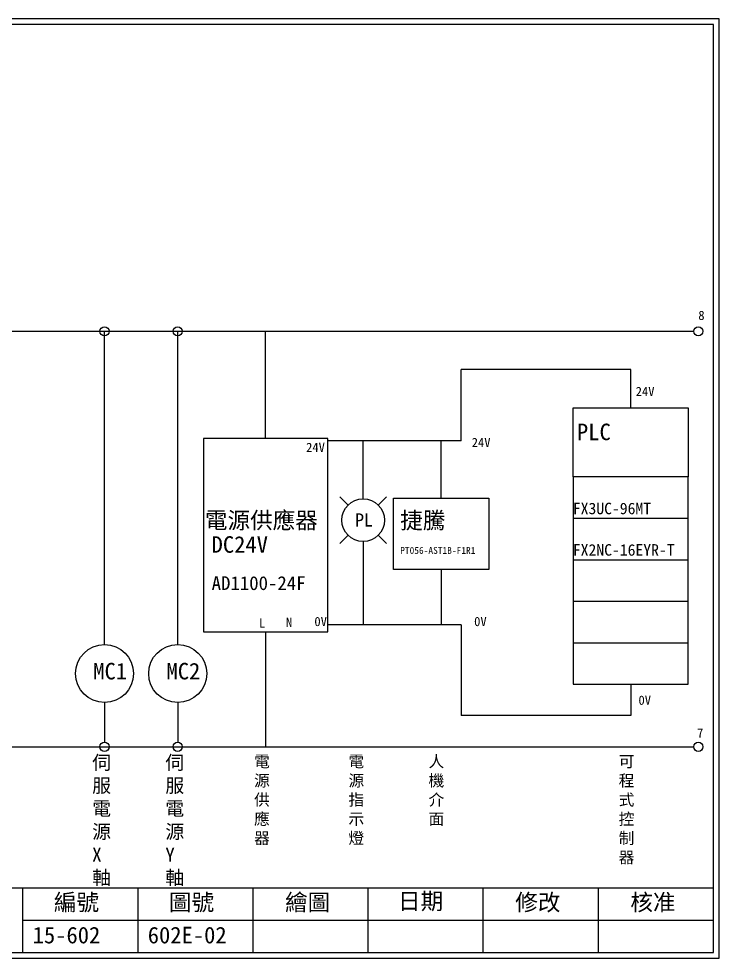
# Model space of a CAD drawing. Extents: x 10 to 297, y 3 to 207.
# Drawn here: x 144.8 to 297, y 3 to 207 of the extents above; entities that cross this region are included whole.
import ezdxf
from ezdxf.enums import TextEntityAlignment as Align

# ---------------------------------------------------------------- set-up
doc = ezdxf.new("R2010")
doc.units = 0
doc.layers.get('0').update_dxf_attribs({"linetype": 'CONTINUOUS'})
doc.layers.add('圖框層', color=7, linetype='CONTINUOUS')
doc.layers.add('標尺寸層', color=3, linetype='CONTINUOUS')
doc.styles.add('CNS', font='romanc.shx', dxfattribs={"bigfont": 'chineset.shx'})
doc.styles.add('STSL', font='kaiu.ttf')

msp = doc.modelspace()

# ---------------------------------------------------------------- linework, layer by layer
for p, q in [((48.79, 139.12), (291.46, 139.12)), ((265.27, 122.51), (290.27, 122.51)), ((265.27, 107.51), (265.27, 122.51)), ((290.27, 122.51), (290.27, 107.51)), ((211.96, 115.86), (184.96, 115.86)), ((184.96, 115.86), (184.96, 73.86)), ((211.96, 73.86), (211.96, 115.86)), ((240.93, 115.32), (211.96, 115.32)), ((219.65, 106.65), (219.65, 115.32)), ((219.65, 102.74), (219.65, 106.65)), ((290.27, 107.51), (265.27, 107.51)), ((265.27, 107.51), (265.27, 98.51)), ((290.27, 98.51), (290.27, 107.51)), ((216.37, 101.38), (214.6, 103.15)), ((222.93, 101.38), (224.7, 103.15)), ((265.27, 98.51), (290.27, 98.51)), ((265.27, 98.51), (265.27, 89.51)), ((290.27, 89.51), (290.27, 98.51)), ((216.37, 94.82), (214.6, 93.05)), ((222.93, 94.82), (224.7, 93.05)), ((219.65, 93.46), (219.65, 89.51)), ((219.65, 89.51), (219.65, 75.38)), ((265.27, 89.51), (290.27, 89.51)), ((265.27, 89.51), (265.27, 80.51)), ((290.27, 80.51), (290.27, 89.51)), ((265.27, 80.51), (290.27, 80.51)), ((265.27, 80.51), (265.27, 71.51)), ((290.27, 71.51), (290.27, 80.51)), ((184.96, 73.86), (211.96, 73.86)), ((240.93, 75.38), (211.96, 75.38)), ((265.27, 71.51), (290.27, 71.51)), ((265.27, 71.51), (265.27, 62.51)), ((290.27, 62.51), (290.27, 71.51)), ((265.27, 62.51), (290.27, 62.51)), ((163.47, 58.51), (163.47, 49.91)), ((179.37, 58.51), (179.37, 49.91)), ((52.98, 48.91), (291.46, 48.91))]:
    msp.add_line(p, q)
for centre, radius in [((219.65, 98.1), 4.64), ((163.47, 64.81), 6.3), ((179.37, 64.81), 6.3)]:
    msp.add_circle(centre, radius)
at = {"layer": '圖框層', "color": 7}
for p, q in [((297, 206.97), (10, 206.97)), ((297, 3), (297, 206.97)), ((295.75, 205.72), (11.25, 205.72)), ((295.75, 4.25), (295.75, 205.72)), ((11.25, 18.25), (295.75, 18.25)), ((145.75, 4.25), (145.75, 18.25)), ((170.75, 4.25), (170.75, 18.25)), ((195.75, 4.25), (195.75, 18.25)), ((220.75, 4.25), (220.75, 18.25)), ((245.75, 4.25), (245.75, 18.25)), ((270.75, 4.25), (270.75, 18.25)), ((145.75, 11.25), (295.75, 11.25)), ((11.25, 4.25), (295.75, 4.25)), ((10, 3), (297, 3))]:
    msp.add_line(p, q, dxfattribs=at)
at = {"layer": '標尺寸層', "color": 7}
for p, q in [((163.47, 71.11), (163.47, 139.12)), ((179.37, 71.11), (179.37, 139.12)), ((198.46, 115.86), (198.46, 139.12)), ((240.93, 115.32), (240.93, 130.81)), ((277.77, 130.81), (240.93, 130.81)), ((277.77, 122.51), (277.77, 130.81)), ((236.63, 102.85), (236.63, 115.32)), ((236.63, 87.41), (236.63, 75.38)), ((198.46, 73.86), (198.46, 48.91)), ((240.93, 75.38), (240.93, 55.71)), ((277.77, 62.51), (277.77, 55.71)), ((277.77, 55.71), (240.93, 55.71))]:
    msp.add_line(p, q, dxfattribs=at)
msp.add_lwpolyline([(226.28, 102.85), (246.98, 102.85), (246.98, 87.41), (226.28, 87.41)], close=True, dxfattribs=at)
for centre in [(163.47, 139.12), (179.37, 139.12), (292.46, 139.12), (163.47, 48.91), (179.37, 48.91), (292.46, 48.91)]:
    msp.add_circle(centre, 1, dxfattribs=at)

# ---------------------------------------------------------------- texts
at = {"color": 7}
msp.add_text('PL', height=2.856, dxfattribs=at).set_placement((219.85, 98.16), align=Align.MIDDLE_CENTER)
at = {"layer": '圖框層', "color": 4, "style": 'STSL'}
for s, height, p in [('8', 2, (292.46, 141.58)), ('24V', 2, (278.86, 125.05)), ('PLC', 3.6, (266.09, 115.47)), ('24V', 2, (207.26, 112.92)), ('24V', 2, (243.24, 113.98)), ('電源供應器', 3.6, (185.27, 96.28)), ('捷騰', 3.6, (227.7, 96.28)), ('FX3UC-96MT', 2.5, (265.2, 99.4)), ('DC24V', 3.6, (186.73, 91.03)), ('PT056-AST1B-F1R1', 1.5, (227.7, 90.79)), ('FX2NC-16EYR-T', 2.5, (265.2, 90.4)), ('AD1100-24F', 3, (186.74, 82.94)), ('L', 2, (197.02, 74.76)), ('N', 2, (202.89, 74.91)), ('0V', 2, (209.06, 75.11)), ('0V', 2, (243.76, 75.11)), ('MC1', 3.6, (161.02, 63.53)), ('MC2', 3.6, (176.93, 63.53)), ('0V', 2, (279.46, 58.02)), ('7', 2, (292.2, 50.91)), ('編號', 3.6, (152.47, 13.34)), ('圖號', 3.6, (177.47, 13.34)), ('繪圖', 3.6, (202.69, 13.34)), ('日期', 3.6, (227.22, 13.59)), ('修改', 3.6, (252.69, 13.34)), ('核准', 3.6, (277.69, 13.34)), ('15-602', 3.6, (147.86, 6.22)), ('602E-02', 3.6, (172.86, 6.22))]:
    msp.add_text(s, height=height, dxfattribs=at).set_placement(p)
at = {"layer": '標尺寸層', "color": 7, "width": 5.4243, "attachment_point": 1, "style": 'CNS'}
for s, insert, char_height in [('{\\fDFKai-SB|b0|i0|c136|p65;伺服電源X軸}', (160.79, 46.99), 3), ('{\\fDFKai-SB|b0|i0|c136|p65;伺服電源Y軸}', (176.69, 46.99), 3), ('{\\fDFKai-SB|b0|i0|c136|p65;電源供應器}', (195.96, 46.99), 2.5), ('{\\fDFKai-SB|b0|i0|c136|p65;電源指示燈}', (216.46, 46.99), 2.5), ('{\\fDFKai-SB|b0|i0|c136|p65;人機介面}', (233.86, 46.99), 2.5), ('{\\fDFKai-SB|b0|i0|c136|p65;可程式控制器}', (275.16, 46.99), 2.5)]:
    msp.add_mtext(s, dxfattribs=dict(at, insert=insert, char_height=char_height))

doc.saveas('drawing.dxf')
